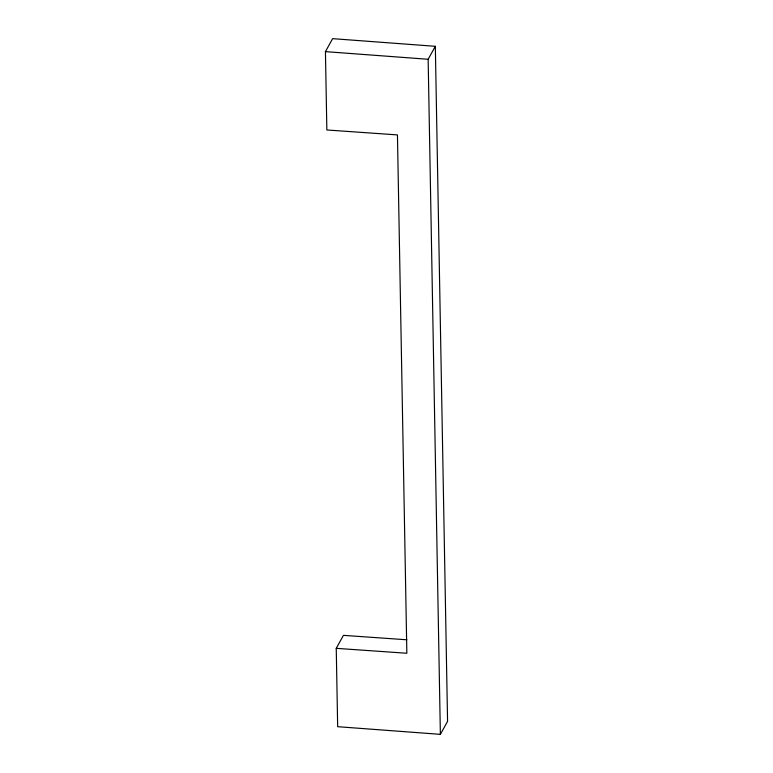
<?xml version="1.0" encoding="UTF-8"?>
<svg xmlns="http://www.w3.org/2000/svg" width="773" height="773" viewBox="0 0 773 773"><rect width="100%" height="100%" fill="white"/><g stroke="black" fill="none" stroke-linecap="round" stroke-linejoin="round"><path stroke-width="1.16" d="M336.245 648.334L406.849 653.262L397.448 134.908L326.853 129.98L325.433 51.627L332.622 38.65L435.334 46.312L447.567 721.373L440.378 734.35L337.666 726.688L336.245 648.334L343.434 635.358L406.859 639.783M440.378 734.35L428.145 59.279L435.334 46.312M325.433 51.627L428.145 59.279"/></g></svg>
